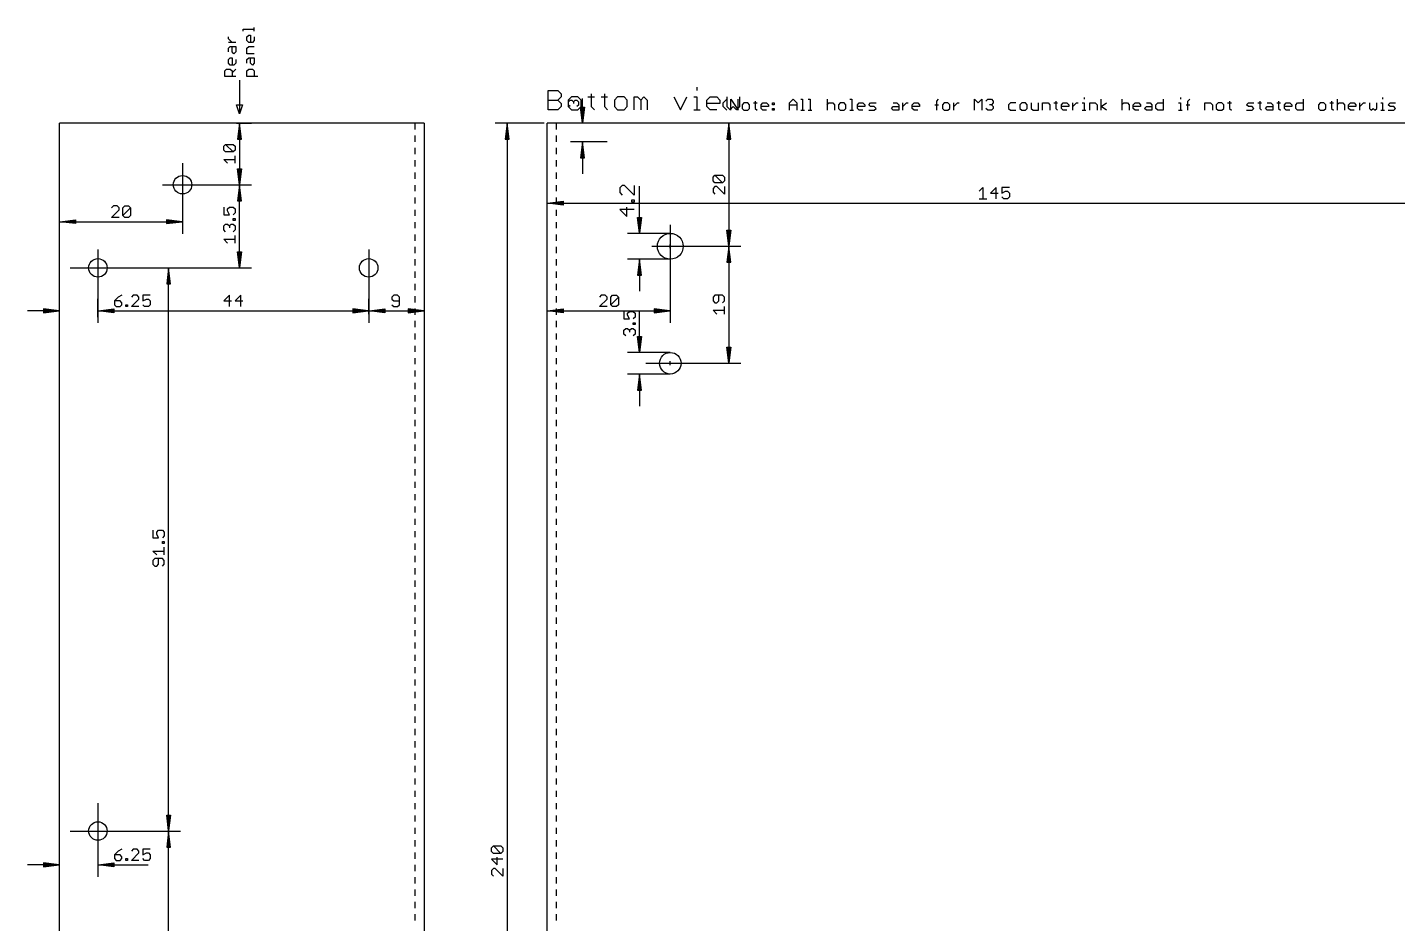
# Model space of a CAD drawing. Extents: x -84 to 369, y -36 to 256.
# Drawn here: x -84.5 to 138.2, y 110 to 255.6 of the extents above; entities that cross this region are included whole.
import ezdxf

# ---------------------------------------------------------------- set-up
doc = ezdxf.new("R2010")
doc.units = 0
doc.header["$MEASUREMENT"] = 0
for name, color, linetype, true_color in [('114', 253, 'CONTINUOUS', 0xadadad), ('20', 7, 'CONTINUOUS', 0xffffff), ('47', 140, 'CONTINUOUS', 0x00bfff)]:
    doc.layers.add(name, color=color, linetype=linetype, true_color=true_color)

msp = doc.modelspace()

# ---------------------------------------------------------------- linework, layer by layer
at = {"layer": '114'}
for p, q in [((-51.8005, 253.7258), (-51.8005, 254.0255)), ((-49.3999, 254.9679), (-49.3999, 255.2676)), ((-49.3999, 255.2676), (-47.6016, 255.2676)), ((-48.8005, 254.0255), (-48.5008, 254.3252)), ((-48.8005, 253.426), (-48.8005, 254.0255)), ((-48.5008, 254.3252), (-48.201, 254.3252)), ((-48.201, 254.3252), (-48.201, 253.1263)), ((-47.6016, 254.9679), (-47.6016, 255.5673)), ((-47.6016, 254.0255), (-47.6016, 253.426)), ((-51.201, 253.1263), (-51.8005, 253.7258)), ((-50.6016, 253.1263), (-51.8005, 253.1263)), ((-51.8005, 252.1839), (-51.5008, 252.4836)), ((-51.8005, 251.5845), (-51.8005, 252.1839)), ((-51.5008, 252.4836), (-50.6016, 252.4836)), ((-51.201, 251.5845), (-51.201, 252.4836)), ((-50.9013, 251.2847), (-51.201, 251.5845)), ((-50.6016, 251.5845), (-50.9013, 251.2847)), ((-50.6016, 252.4836), (-50.6016, 251.5845)), ((-48.5008, 253.1263), (-48.8005, 253.426)), ((-48.8005, 252.1839), (-48.5008, 252.4836)), ((-48.8005, 251.2847), (-48.8005, 252.1839)), ((-47.9013, 253.1263), (-48.5008, 253.1263)), ((-48.5008, 252.4836), (-47.6016, 252.4836)), ((-47.6016, 253.426), (-47.9013, 253.1263)), ((-51.8005, 250.3423), (-51.5008, 250.6421)), ((-51.8005, 249.7429), (-51.8005, 250.3423)), ((-51.5008, 249.4432), (-51.8005, 249.7429)), ((-51.5008, 250.6421), (-51.201, 250.6421)), ((-50.9013, 249.4432), (-51.5008, 249.4432)), ((-51.201, 250.6421), (-51.201, 249.4432)), ((-50.6016, 249.7429), (-50.9013, 249.4432)), ((-50.6016, 250.3423), (-50.6016, 249.7429)), ((-47.6016, 251.2847), (-48.8005, 251.2847)), ((-48.8005, 250.3423), (-48.5008, 250.6421)), ((-48.8005, 249.7429), (-48.8005, 250.3423)), ((-48.5008, 250.6421), (-47.6016, 250.6421)), ((-48.201, 249.7429), (-48.201, 250.6421)), ((-47.9013, 249.4432), (-48.201, 249.7429)), ((-47.6016, 249.7429), (-47.9013, 249.4432)), ((-47.6016, 250.6421), (-47.6016, 249.7429)), ((-52.3999, 248.5008), (-52.1002, 248.8005)), ((-52.3999, 247.6016), (-52.3999, 248.5008)), ((-50.6016, 247.6016), (-52.3999, 247.6016)), ((-52.1002, 248.8005), (-51.5008, 248.8005)), ((-51.5008, 248.8005), (-51.201, 248.5008)), ((-51.201, 248.201), (-50.6016, 248.8005)), ((-51.201, 248.5008), (-51.201, 247.6016)), ((-48.8005, 248.5008), (-48.5008, 248.8005)), ((-48.8005, 247.6016), (-48.8005, 248.5008)), ((-47.0022, 247.6016), (-48.8005, 247.6016)), ((-48.5008, 248.8005), (-47.9013, 248.8005)), ((-47.9013, 248.8005), (-47.6016, 248.5008)), ((-47.6016, 248.5008), (-47.6016, 247.6016)), ((-50, 247), (-50, 241.5)), ((0.1778, 242.1778), (0.1778, 245.3249)), ((0.1778, 245.3249), (1.7513, 245.3249)), ((1.7513, 245.3249), (2.2759, 244.8004)), ((24.3358, 245.8494), (24.3358, 245.3249)), ((-50, 241.5), (-50.5, 243)), ((-50.5, 243), (-49.5, 243)), ((-49.5, 243), (-50, 241.5)), ((0.1778, 243.7513), (1.7513, 243.7513)), ((2.2759, 244.2759), (1.7513, 243.7513)), ((1.7513, 243.7513), (2.2759, 243.2268)), ((2.2759, 242.7023), (1.7513, 242.1778)), ((2.2759, 244.8004), (2.2759, 244.2759)), ((2.2759, 243.2268), (2.2759, 242.7023)), ((3.9251, 244.2759), (3.4006, 243.7513)), ((3.4006, 243.7513), (3.4006, 242.7023)), ((3.4006, 242.7023), (3.9251, 242.1778)), ((4.9741, 244.2759), (3.9251, 244.2759)), ((5.4986, 243.7513), (4.9741, 244.2759)), ((4.9741, 242.1778), (5.4986, 242.7023)), ((5.4986, 242.7023), (5.4986, 243.7513)), ((6.6233, 244.2759), (7.6723, 244.2759)), ((7.1478, 244.8004), (7.1478, 242.7023)), ((7.1478, 242.7023), (7.6723, 242.1778)), ((8.7718, 244.2759), (9.8208, 244.2759)), ((9.2963, 244.8004), (9.2963, 242.7023)), ((9.2963, 242.7023), (9.8208, 242.1778)), ((11.4448, 244.2759), (10.9203, 243.7513)), ((10.9203, 243.7513), (10.9203, 242.7023)), ((10.9203, 242.7023), (11.4448, 242.1778)), ((12.4939, 244.2759), (11.4448, 244.2759)), ((13.0184, 243.7513), (12.4939, 244.2759)), ((12.4939, 242.1778), (13.0184, 242.7023)), ((13.0184, 242.7023), (13.0184, 243.7513)), ((14.1431, 242.1778), (14.1431, 244.2759)), ((14.1431, 244.2759), (14.6676, 244.2759)), ((14.6676, 244.2759), (15.1921, 243.7513)), ((15.1921, 243.7513), (15.7166, 244.2759)), ((15.1921, 243.7513), (15.1921, 242.1778)), ((15.7166, 244.2759), (16.2411, 243.7513)), ((16.2411, 243.7513), (16.2411, 242.1778)), ((20.5886, 244.2759), (21.6376, 242.1778)), ((21.6376, 242.1778), (22.6866, 244.2759)), ((23.8113, 244.2759), (24.3358, 244.2759)), ((24.3358, 244.2759), (24.3358, 242.1778)), ((25.9598, 243.7513), (26.4843, 244.2759)), ((25.9598, 242.7023), (25.9598, 243.7513)), ((28.0579, 243.2268), (25.9598, 243.2268)), ((26.4843, 242.1778), (25.9598, 242.7023)), ((26.4843, 244.2759), (27.5334, 244.2759)), ((27.5334, 244.2759), (28.0579, 243.7513)), ((28.0579, 243.7513), (28.0579, 243.2268)), ((28.6016, 243.3005), (29.201, 243.8999)), ((28.6016, 242.701), (28.6016, 243.3005)), ((29.201, 242.1016), (28.6016, 242.701)), ((29.1826, 244.2759), (29.1826, 242.7023)), ((29.1826, 242.7023), (29.7071, 242.1778)), ((29.7071, 242.1778), (30.2316, 242.7023)), ((29.8293, 242.1016), (29.8293, 243.8999)), ((29.8293, 243.8999), (31.0282, 242.1016)), ((30.2316, 242.7023), (30.7561, 242.1778)), ((30.7561, 242.1778), (31.2806, 242.7023)), ((31.0282, 242.1016), (31.0282, 243.8999)), ((31.2806, 242.7023), (31.2806, 244.2759)), ((31.9706, 243.3005), (31.6709, 243.0008)), ((31.6709, 243.0008), (31.6709, 242.4013)), ((32.5701, 243.3005), (31.9706, 243.3005)), ((32.8698, 243.0008), (32.5701, 243.3005)), ((32.8698, 242.4013), (32.8698, 243.0008)), ((33.5125, 243.3005), (34.1119, 243.3005)), ((33.8122, 243.6002), (33.8122, 242.4013)), ((34.7402, 243.0008), (35.0399, 243.3005)), ((34.7402, 242.4013), (34.7402, 243.0008)), ((35.9391, 242.701), (34.7402, 242.701)), ((35.0399, 243.3005), (35.6393, 243.3005)), ((35.6393, 243.3005), (35.9391, 243.0008)), ((35.9391, 243.0008), (35.9391, 242.701)), ((36.5817, 243.3005), (36.8815, 243.3005)), ((36.5817, 243.0008), (36.5817, 243.3005)), ((36.8815, 243.0008), (36.5817, 243.0008)), ((36.8815, 243.3005), (36.8815, 243.0008)), ((39.3441, 243.3005), (39.9435, 243.8999)), ((39.3441, 242.1016), (39.3441, 243.3005)), ((39.3441, 243.0008), (40.543, 243.0008)), ((39.9435, 243.8999), (40.543, 243.3005)), ((40.543, 243.3005), (40.543, 242.1016)), ((41.1857, 243.8999), (41.4854, 243.8999)), ((41.4854, 243.8999), (41.4854, 242.1016)), ((42.4134, 243.8999), (42.7131, 243.8999)), ((42.7131, 243.8999), (42.7131, 242.1016)), ((45.4827, 243.8999), (45.4827, 242.1016)), ((45.4827, 243.0008), (45.7824, 243.3005)), ((45.7824, 243.3005), (46.3818, 243.3005)), ((46.3818, 243.3005), (46.6816, 243.0008)), ((46.6816, 243.0008), (46.6816, 242.1016)), ((47.624, 243.3005), (47.3242, 243.0008)), ((47.3242, 243.0008), (47.3242, 242.4013)), ((48.2234, 243.3005), (47.624, 243.3005)), ((48.5231, 243.0008), (48.2234, 243.3005)), ((48.5231, 242.4013), (48.5231, 243.0008)), ((49.1658, 243.8999), (49.4655, 243.8999)), ((49.4655, 243.8999), (49.4655, 242.1016)), ((50.3935, 243.0008), (50.6933, 243.3005)), ((50.3935, 242.4013), (50.3935, 243.0008)), ((51.5924, 242.701), (50.3935, 242.701)), ((50.6933, 243.3005), (51.2927, 243.3005)), ((51.2927, 243.3005), (51.5924, 243.0008)), ((51.5924, 243.0008), (51.5924, 242.701)), ((52.2351, 243.0008), (52.5348, 243.3005)), ((52.5348, 242.701), (52.2351, 243.0008)), ((52.5348, 243.3005), (53.434, 243.3005)), ((53.1343, 242.701), (52.5348, 242.701)), ((53.434, 242.4013), (53.1343, 242.701)), ((55.9183, 242.4013), (56.218, 242.701)), ((56.218, 243.3005), (56.8174, 243.3005)), ((56.218, 242.701), (57.1171, 242.701)), ((56.8174, 243.3005), (57.1171, 243.0008)), ((57.1171, 243.0008), (57.1171, 242.1016)), ((57.7598, 242.1016), (57.7598, 243.3005)), ((57.7598, 242.701), (58.3593, 243.3005)), ((58.3593, 243.3005), (58.659, 243.3005)), ((59.2945, 243.0008), (59.5942, 243.3005)), ((59.2945, 242.4013), (59.2945, 243.0008)), ((60.4934, 242.701), (59.2945, 242.701)), ((59.5942, 243.3005), (60.1936, 243.3005)), ((60.1936, 243.3005), (60.4934, 243.0008)), ((60.4934, 243.0008), (60.4934, 242.701)), ((62.9776, 243.0008), (63.5771, 243.0008)), ((63.2773, 243.6002), (63.5771, 243.8999)), ((63.2773, 242.1016), (63.2773, 243.6002)), ((64.505, 243.3005), (64.2053, 243.0008)), ((64.2053, 243.0008), (64.2053, 242.4013)), ((65.1045, 243.3005), (64.505, 243.3005)), ((65.4042, 243.0008), (65.1045, 243.3005)), ((65.4042, 242.4013), (65.4042, 243.0008)), ((66.0469, 242.1016), (66.0469, 243.3005)), ((66.0469, 242.701), (66.6463, 243.3005)), ((66.6463, 243.3005), (66.9461, 243.3005)), ((69.4231, 242.1016), (69.4231, 243.8999)), ((69.4231, 243.8999), (70.0226, 243.3005)), ((70.0226, 243.3005), (70.622, 243.8999)), ((70.622, 243.8999), (70.622, 242.1016)), ((71.2647, 243.6002), (71.5644, 243.8999)), ((71.5644, 243.8999), (72.1639, 243.8999)), ((72.1639, 243.0008), (71.8641, 243.0008)), ((72.1639, 243.8999), (72.4636, 243.6002)), ((72.4636, 243.3005), (72.1639, 243.0008)), ((72.1639, 243.0008), (72.4636, 242.701)), ((72.4636, 243.6002), (72.4636, 243.3005)), ((72.4636, 242.701), (72.4636, 242.4013)), ((75.2476, 243.3005), (74.9478, 243.0008)), ((74.9478, 243.0008), (74.9478, 242.4013)), ((76.1467, 243.3005), (75.2476, 243.3005)), ((77.0891, 243.3005), (76.7894, 243.0008)), ((76.7894, 243.0008), (76.7894, 242.4013)), ((77.6886, 243.3005), (77.0891, 243.3005)), ((77.9883, 243.0008), (77.6886, 243.3005)), ((77.9883, 242.4013), (77.9883, 243.0008)), ((78.631, 243.3005), (78.631, 242.4013)), ((79.8299, 242.1016), (79.8299, 243.3005)), ((80.4725, 242.1016), (80.4725, 243.3005)), ((80.4725, 243.3005), (81.3717, 243.3005)), ((81.3717, 243.3005), (81.6714, 243.0008)), ((81.6714, 243.0008), (81.6714, 242.1016)), ((82.3141, 243.3005), (82.9136, 243.3005)), ((82.6138, 243.6002), (82.6138, 242.4013)), ((83.5418, 243.0008), (83.8416, 243.3005)), ((83.5418, 242.4013), (83.5418, 243.0008)), ((84.7407, 242.701), (83.5418, 242.701)), ((83.8416, 243.3005), (84.441, 243.3005)), ((84.441, 243.3005), (84.7407, 243.0008)), ((84.7407, 243.0008), (84.7407, 242.701)), ((85.3834, 242.1016), (85.3834, 243.3005)), ((85.3834, 242.701), (85.9828, 243.3005)), ((85.9828, 243.3005), (86.2826, 243.3005)), ((86.9181, 243.3005), (87.2178, 243.3005)), ((87.2178, 244.1997), (87.2178, 243.8999)), ((87.2178, 243.3005), (87.2178, 242.1016)), ((88.1458, 242.1016), (88.1458, 243.3005)), ((88.1458, 243.3005), (89.0449, 243.3005)), ((89.0449, 243.3005), (89.3447, 243.0008)), ((89.3447, 243.0008), (89.3447, 242.1016)), ((89.9873, 242.1016), (89.9873, 243.8999)), ((89.9873, 242.701), (90.8865, 243.3005)), ((90.8865, 242.1016), (89.9873, 242.701)), ((93.3636, 243.8999), (93.3636, 242.1016)), ((93.3636, 243.0008), (93.6633, 243.3005)), ((93.6633, 243.3005), (94.2627, 243.3005)), ((94.2627, 243.3005), (94.5624, 243.0008)), ((94.5624, 243.0008), (94.5624, 242.1016)), ((95.2051, 243.0008), (95.5048, 243.3005)), ((95.2051, 242.4013), (95.2051, 243.0008)), ((96.404, 242.701), (95.2051, 242.701)), ((95.5048, 243.3005), (96.1043, 243.3005)), ((96.1043, 243.3005), (96.404, 243.0008)), ((96.404, 243.0008), (96.404, 242.701)), ((97.0467, 242.4013), (97.3464, 242.701)), ((97.3464, 243.3005), (97.9459, 243.3005)), ((97.3464, 242.701), (98.2456, 242.701)), ((97.9459, 243.3005), (98.2456, 243.0008)), ((98.2456, 243.0008), (98.2456, 242.1016)), ((98.8883, 243.0008), (99.188, 243.3005)), ((98.8883, 242.4013), (98.8883, 243.0008)), ((99.188, 243.3005), (100.0872, 243.3005)), ((100.0872, 243.8999), (100.0872, 242.1016)), ((102.5714, 243.3005), (102.8711, 243.3005)), ((102.8711, 244.1997), (102.8711, 243.8999)), ((102.8711, 243.3005), (102.8711, 242.1016)), ((103.7991, 243.0008), (104.3986, 243.0008)), ((104.0988, 243.6002), (104.3986, 243.8999)), ((104.0988, 242.1016), (104.0988, 243.6002)), ((106.8684, 242.1016), (106.8684, 243.3005)), ((106.8684, 243.3005), (107.7676, 243.3005)), ((107.7676, 243.3005), (108.0673, 243.0008)), ((108.0673, 243.0008), (108.0673, 242.1016)), ((109.0097, 243.3005), (108.71, 243.0008)), ((108.71, 243.0008), (108.71, 242.4013)), ((109.6092, 243.3005), (109.0097, 243.3005)), ((109.9089, 243.0008), (109.6092, 243.3005)), ((109.9089, 242.4013), (109.9089, 243.0008)), ((110.5516, 243.3005), (111.151, 243.3005)), ((110.8513, 243.6002), (110.8513, 242.4013)), ((113.6208, 243.0008), (113.9206, 243.3005)), ((113.9206, 242.701), (113.6208, 243.0008)), ((113.9206, 243.3005), (114.8197, 243.3005)), ((114.52, 242.701), (113.9206, 242.701)), ((114.8197, 242.4013), (114.52, 242.701)), ((115.4624, 243.3005), (116.0619, 243.3005)), ((115.7621, 243.6002), (115.7621, 242.4013)), ((116.6901, 242.4013), (116.9899, 242.701)), ((116.9899, 243.3005), (117.5893, 243.3005)), ((116.9899, 242.701), (117.889, 242.701)), ((117.5893, 243.3005), (117.889, 243.0008)), ((117.889, 243.0008), (117.889, 242.1016)), ((118.5317, 243.3005), (119.1312, 243.3005)), ((118.8314, 243.6002), (118.8314, 242.4013)), ((119.7594, 243.0008), (120.0591, 243.3005)), ((119.7594, 242.4013), (119.7594, 243.0008)), ((120.9583, 242.701), (119.7594, 242.701)), ((120.0591, 243.3005), (120.6586, 243.3005)), ((120.6586, 243.3005), (120.9583, 243.0008)), ((120.9583, 243.0008), (120.9583, 242.701)), ((121.601, 243.0008), (121.9007, 243.3005)), ((121.601, 242.4013), (121.601, 243.0008)), ((121.9007, 243.3005), (122.7999, 243.3005)), ((122.7999, 243.8999), (122.7999, 242.1016)), ((125.5839, 243.3005), (125.2841, 243.0008)), ((125.2841, 243.0008), (125.2841, 242.4013)), ((126.1833, 243.3005), (125.5839, 243.3005)), ((126.483, 243.0008), (126.1833, 243.3005)), ((126.483, 242.4013), (126.483, 243.0008)), ((127.1257, 243.3005), (127.7252, 243.3005)), ((127.4254, 243.6002), (127.4254, 242.4013)), ((128.3534, 243.8999), (128.3534, 242.1016)), ((128.3534, 243.0008), (128.6531, 243.3005)), ((128.6531, 243.3005), (129.2526, 243.3005)), ((129.2526, 243.3005), (129.5523, 243.0008)), ((129.5523, 243.0008), (129.5523, 242.1016)), ((130.195, 243.0008), (130.4947, 243.3005)), ((130.195, 242.4013), (130.195, 243.0008)), ((131.3939, 242.701), (130.195, 242.701)), ((130.4947, 243.3005), (131.0942, 243.3005)), ((131.0942, 243.3005), (131.3939, 243.0008)), ((131.3939, 243.0008), (131.3939, 242.701)), ((132.0366, 242.1016), (132.0366, 243.3005)), ((132.0366, 242.701), (132.636, 243.3005)), ((132.636, 243.3005), (132.9357, 243.3005)), ((133.5712, 243.3005), (133.5712, 242.4013)), ((134.7701, 242.4013), (134.7701, 243.3005)), ((135.4128, 243.3005), (135.7125, 243.3005)), ((135.7125, 244.1997), (135.7125, 243.8999)), ((135.7125, 243.3005), (135.7125, 242.1016)), ((136.6405, 243.0008), (136.9402, 243.3005)), ((136.9402, 242.701), (136.6405, 243.0008)), ((136.9402, 243.3005), (137.8394, 243.3005)), ((137.5397, 242.701), (136.9402, 242.701)), ((137.8394, 242.4013), (137.5397, 242.701)), ((1.7513, 242.1778), (0.1778, 242.1778)), ((3.9251, 242.1778), (4.9741, 242.1778)), ((11.4448, 242.1778), (12.4939, 242.1778)), ((23.8113, 242.1778), (24.8603, 242.1778)), ((27.5334, 242.1778), (26.4843, 242.1778)), ((31.6709, 242.4013), (31.9706, 242.1016)), ((31.9706, 242.1016), (32.5701, 242.1016)), ((32.5701, 242.1016), (32.8698, 242.4013)), ((33.8122, 242.4013), (34.1119, 242.1016)), ((35.0399, 242.1016), (34.7402, 242.4013)), ((35.6393, 242.1016), (35.0399, 242.1016)), ((36.5817, 242.4013), (36.8815, 242.4013)), ((36.5817, 242.1016), (36.5817, 242.4013)), ((36.8815, 242.1016), (36.5817, 242.1016)), ((36.8815, 242.4013), (36.8815, 242.1016)), ((41.1857, 242.1016), (41.7851, 242.1016)), ((42.4134, 242.1016), (43.0128, 242.1016)), ((47.3242, 242.4013), (47.624, 242.1016)), ((47.624, 242.1016), (48.2234, 242.1016)), ((48.2234, 242.1016), (48.5231, 242.4013)), ((49.1658, 242.1016), (49.7653, 242.1016)), ((50.6933, 242.1016), (50.3935, 242.4013)), ((51.2927, 242.1016), (50.6933, 242.1016)), ((52.2351, 242.1016), (53.1343, 242.1016)), ((53.1343, 242.1016), (53.434, 242.4013)), ((56.218, 242.1016), (55.9183, 242.4013)), ((57.1171, 242.1016), (56.218, 242.1016)), ((59.5942, 242.1016), (59.2945, 242.4013)), ((60.1936, 242.1016), (59.5942, 242.1016)), ((64.2053, 242.4013), (64.505, 242.1016)), ((64.505, 242.1016), (65.1045, 242.1016)), ((65.1045, 242.1016), (65.4042, 242.4013)), ((71.5644, 242.1016), (71.2647, 242.4013)), ((72.1639, 242.1016), (71.5644, 242.1016)), ((72.4636, 242.4013), (72.1639, 242.1016)), ((74.9478, 242.4013), (75.2476, 242.1016)), ((75.2476, 242.1016), (76.1467, 242.1016)), ((76.7894, 242.4013), (77.0891, 242.1016)), ((77.0891, 242.1016), (77.6886, 242.1016)), ((77.6886, 242.1016), (77.9883, 242.4013)), ((78.631, 242.4013), (78.9307, 242.1016)), ((78.9307, 242.1016), (79.8299, 242.1016)), ((82.6138, 242.4013), (82.9136, 242.1016)), ((83.8416, 242.1016), (83.5418, 242.4013)), ((84.441, 242.1016), (83.8416, 242.1016)), ((86.9181, 242.1016), (87.5175, 242.1016)), ((95.5048, 242.1016), (95.2051, 242.4013)), ((96.1043, 242.1016), (95.5048, 242.1016)), ((97.3464, 242.1016), (97.0467, 242.4013)), ((98.2456, 242.1016), (97.3464, 242.1016)), ((99.188, 242.1016), (98.8883, 242.4013)), ((100.0872, 242.1016), (99.188, 242.1016)), ((102.5714, 242.1016), (103.1709, 242.1016)), ((108.71, 242.4013), (109.0097, 242.1016)), ((109.0097, 242.1016), (109.6092, 242.1016)), ((109.6092, 242.1016), (109.9089, 242.4013)), ((110.8513, 242.4013), (111.151, 242.1016)), ((113.6208, 242.1016), (114.52, 242.1016)), ((114.52, 242.1016), (114.8197, 242.4013)), ((115.7621, 242.4013), (116.0619, 242.1016)), ((116.9899, 242.1016), (116.6901, 242.4013)), ((117.889, 242.1016), (116.9899, 242.1016)), ((118.8314, 242.4013), (119.1312, 242.1016)), ((120.0591, 242.1016), (119.7594, 242.4013)), ((120.6586, 242.1016), (120.0591, 242.1016)), ((121.9007, 242.1016), (121.601, 242.4013)), ((122.7999, 242.1016), (121.9007, 242.1016)), ((125.2841, 242.4013), (125.5839, 242.1016)), ((125.5839, 242.1016), (126.1833, 242.1016)), ((126.1833, 242.1016), (126.483, 242.4013)), ((127.4254, 242.4013), (127.7252, 242.1016)), ((130.4947, 242.1016), (130.195, 242.4013)), ((131.0942, 242.1016), (130.4947, 242.1016)), ((133.5712, 242.4013), (133.8709, 242.1016)), ((133.8709, 242.1016), (134.1707, 242.4013)), ((134.1707, 242.4013), (134.4704, 242.1016)), ((134.4704, 242.1016), (134.7701, 242.4013)), ((135.4128, 242.1016), (136.0122, 242.1016)), ((136.6405, 242.1016), (137.5397, 242.1016)), ((137.5397, 242.1016), (137.8394, 242.4013))]:
    msp.add_line(p, q, dxfattribs=at)
at = {"layer": '20'}
for p, q in [((-21.5, 240), (-79.25, 240)), ((-79.25, 0), (-79.25, 240)), ((-20, 240), (-21.5, 240)), ((-21.5, 240), (-21.5, 238.9917)), ((-20, 240), (-20, 0)), ((1.5, 240), (0, 240)), ((0, 0), (0, 240)), ((288.5, 240), (1.5, 240)), ((1.5, 238.9917), (1.5, 240)), ((-21.5, 237.9917), (-21.5, 236.9833)), ((-21.5, 235.9833), (-21.5, 234.975)), ((1.5, 236.9833), (1.5, 237.9917)), ((1.5, 234.975), (1.5, 235.9833)), ((-21.5, 233.975), (-21.5, 232.9667)), ((1.5, 232.9667), (1.5, 233.975)), ((-21.5, 231.9667), (-21.5, 230.9583)), ((1.5, 230.9583), (1.5, 231.9667)), ((-21.5, 229.9583), (-21.5, 228.95)), ((1.5, 228.95), (1.5, 229.9583)), ((-21.5, 227.95), (-21.5, 226.9417)), ((1.5, 226.9417), (1.5, 227.95)), ((-21.5, 225.9417), (-21.5, 224.9333)), ((1.5, 224.9333), (1.5, 225.9417)), ((-21.5, 223.9333), (-21.5, 222.925)), ((1.5, 222.925), (1.5, 223.9333)), ((-21.5, 221.925), (-21.5, 220.9167)), ((1.5, 220.9167), (1.5, 221.925)), ((-21.5, 219.9167), (-21.5, 218.9083)), ((1.5, 218.9083), (1.5, 219.9167)), ((-21.5, 217.9083), (-21.5, 216.9)), ((1.5, 216.9), (1.5, 217.9083)), ((-21.5, 215.9), (-21.5, 214.8917)), ((-21.5, 213.8917), (-21.5, 212.8833)), ((1.5, 214.8917), (1.5, 215.9)), ((1.5, 212.8833), (1.5, 213.8917)), ((-21.5, 211.8833), (-21.5, 210.875)), ((1.5, 210.875), (1.5, 211.8833)), ((-21.5, 209.875), (-21.5, 208.8667)), ((1.5, 208.8667), (1.5, 209.875)), ((-21.5, 207.8667), (-21.5, 206.8583)), ((1.5, 206.8583), (1.5, 207.8667)), ((-21.5, 205.8583), (-21.5, 204.85)), ((1.5, 204.85), (1.5, 205.8583)), ((-21.5, 203.85), (-21.5, 202.8417)), ((1.5, 202.8417), (1.5, 203.85)), ((-21.5, 201.8417), (-21.5, 200.8333)), ((1.5, 200.8333), (1.5, 201.8417)), ((-21.5, 199.8333), (-21.5, 198.825)), ((1.5, 198.825), (1.5, 199.8333)), ((-21.5, 197.825), (-21.5, 196.8167)), ((1.5, 196.8167), (1.5, 197.825)), ((-21.5, 195.8167), (-21.5, 194.8083)), ((-21.5, 193.8083), (-21.5, 192.8)), ((1.5, 194.8083), (1.5, 195.8167)), ((1.5, 192.8), (1.5, 193.8083)), ((-21.5, 191.8), (-21.5, 190.7917)), ((1.5, 190.7917), (1.5, 191.8)), ((-21.5, 189.7917), (-21.5, 188.7833)), ((1.5, 188.7833), (1.5, 189.7917)), ((-21.5, 187.7833), (-21.5, 186.775)), ((1.5, 186.775), (1.5, 187.7833)), ((-21.5, 185.775), (-21.5, 184.7667)), ((1.5, 184.7667), (1.5, 185.775)), ((-21.5, 183.7667), (-21.5, 182.7583)), ((1.5, 182.7583), (1.5, 183.7667)), ((-21.5, 181.7583), (-21.5, 180.75)), ((1.5, 180.75), (1.5, 181.7583)), ((-21.5, 179.75), (-21.5, 178.7417)), ((1.5, 178.7417), (1.5, 179.75)), ((-21.5, 177.7417), (-21.5, 176.7333)), ((1.5, 176.7333), (1.5, 177.7417)), ((-21.5, 175.7333), (-21.5, 174.725)), ((-21.5, 173.725), (-21.5, 172.7167)), ((1.5, 174.725), (1.5, 175.7333)), ((1.5, 172.7167), (1.5, 173.725)), ((-21.5, 171.7167), (-21.5, 170.7083)), ((1.5, 170.7083), (1.5, 171.7167)), ((-21.5, 169.7083), (-21.5, 168.7)), ((1.5, 168.7), (1.5, 169.7083)), ((-21.5, 167.7), (-21.5, 166.6917)), ((1.5, 166.6917), (1.5, 167.7)), ((-21.5, 165.6917), (-21.5, 164.6833)), ((1.5, 164.6833), (1.5, 165.6917)), ((-21.5, 163.6833), (-21.5, 162.675)), ((1.5, 162.675), (1.5, 163.6833)), ((-21.5, 161.675), (-21.5, 160.6667)), ((1.5, 160.6667), (1.5, 161.675)), ((-21.5, 159.6667), (-21.5, 158.6583)), ((1.5, 158.6583), (1.5, 159.6667)), ((-21.5, 157.6583), (-21.5, 156.65)), ((1.5, 156.65), (1.5, 157.6583)), ((-21.5, 155.65), (-21.5, 154.6417)), ((-21.5, 153.6417), (-21.5, 152.6333)), ((1.5, 154.6417), (1.5, 155.65)), ((1.5, 152.6333), (1.5, 153.6417)), ((-21.5, 151.6333), (-21.5, 150.625)), ((1.5, 150.625), (1.5, 151.6333)), ((-21.5, 149.625), (-21.5, 148.6167)), ((1.5, 148.6167), (1.5, 149.625)), ((-21.5, 147.6167), (-21.5, 146.6083)), ((1.5, 146.6083), (1.5, 147.6167)), ((-21.5, 145.6083), (-21.5, 144.6)), ((1.5, 144.6), (1.5, 145.6083)), ((-21.5, 143.6), (-21.5, 142.5917)), ((1.5, 142.5917), (1.5, 143.6)), ((-21.5, 141.5917), (-21.5, 140.5833)), ((1.5, 140.5833), (1.5, 141.5917)), ((-21.5, 139.5833), (-21.5, 138.575)), ((1.5, 138.575), (1.5, 139.5833)), ((-21.5, 137.575), (-21.5, 136.5667)), ((1.5, 136.5667), (1.5, 137.575)), ((-21.5, 135.5667), (-21.5, 134.5583)), ((1.5, 134.5583), (1.5, 135.5667)), ((-21.5, 133.5583), (-21.5, 132.55)), ((-21.5, 131.55), (-21.5, 130.5417)), ((1.5, 132.55), (1.5, 133.5583)), ((1.5, 130.5417), (1.5, 131.55)), ((-21.5, 129.5417), (-21.5, 128.5333)), ((1.5, 128.5333), (1.5, 129.5417)), ((-21.5, 127.5333), (-21.5, 126.525)), ((1.5, 126.525), (1.5, 127.5333)), ((-21.5, 125.525), (-21.5, 124.5167)), ((1.5, 124.5167), (1.5, 125.525)), ((-21.5, 123.5167), (-21.5, 122.5083)), ((1.5, 122.5083), (1.5, 123.5167)), ((-21.5, 121.5083), (-21.5, 120.5)), ((1.5, 120.5), (1.5, 121.5083)), ((-21.5, 119.5), (-21.5, 118.4917)), ((1.5, 118.4917), (1.5, 119.5)), ((-21.5, 117.4917), (-21.5, 116.4833)), ((1.5, 116.4833), (1.5, 117.4917)), ((-21.5, 115.4833), (-21.5, 114.475)), ((1.5, 114.475), (1.5, 115.4833)), ((-21.5, 113.475), (-21.5, 112.4667)), ((-21.5, 111.4667), (-21.5, 110.4583)), ((1.5, 112.4667), (1.5, 113.475)), ((1.5, 110.4583), (1.5, 111.4667))]:
    msp.add_line(p, q, dxfattribs=at)
for centre, radius in [((-59.25, 230), 1.5), ((20, 220), 2.1), ((-73, 216.5), 1.5), ((-29, 216.5), 1.5), ((20, 201), 1.75), ((-73, 125), 1.5)]:
    msp.add_circle(centre, radius, dxfattribs=at)
at = {"layer": '47'}
for p, q in [((3.485, 243.4897), (3.752, 243.7566)), ((3.485, 242.9558), (3.485, 243.4897)), ((3.752, 242.6889), (3.485, 242.9558)), ((3.752, 243.7566), (4.0189, 243.7566)), ((4.0189, 243.7566), (4.2858, 243.4897)), ((4.2858, 243.4897), (4.5527, 243.7566)), ((4.2858, 243.4897), (4.2858, 243.2228)), ((4.5527, 243.7566), (4.8197, 243.7566)), ((4.8197, 243.7566), (5.0866, 243.4897)), ((5.0866, 242.9558), (4.8197, 242.6889)), ((5.0866, 243.4897), (5.0866, 242.9558)), ((5.75, 240.065), (5.75, 244.0192)), ((5.75, 240.065), (5.4308, 242.6)), ((5.4308, 242.6), (6.0692, 242.6)), ((5.75, 240.065), (5.49, 242.6)), ((5.75, 240.065), (5.62, 242.6)), ((6.0692, 242.6), (5.75, 240.065)), ((5.88, 242.6), (5.75, 240.065)), ((6.01, 242.6), (5.75, 240.065)), ((-50.5, 240), (-48.05, 240)), ((-50, 239.935), (-50.3192, 237.4)), ((-50, 239.935), (-50.26, 237.4)), ((-50, 239.935), (-50.13, 237.4)), ((-50, 239.935), (-50, 230.065)), ((-49.6808, 237.4), (-50, 239.935)), ((-49.87, 237.4), (-50, 239.935)), ((-49.74, 237.4), (-50, 239.935)), ((-0.5, 240), (-8.45, 240)), ((-6.5, 239.935), (-6.8192, 237.4)), ((-6.5, 239.935), (-6.76, 237.4)), ((-6.5, 239.935), (-6.63, 237.4)), ((-6.5, 239.935), (-6.5, 0.065)), ((-6.1808, 237.4), (-6.5, 239.935)), ((-6.37, 237.4), (-6.5, 239.935)), ((-6.24, 237.4), (-6.5, 239.935)), ((7, 240), (3.8, 240)), ((30.5, 240), (27.55, 240)), ((29.5, 239.935), (29.1808, 237.4)), ((29.5, 239.935), (29.24, 237.4)), ((29.5, 239.935), (29.37, 237.4)), ((29.5, 239.935), (29.5, 220.065)), ((29.8192, 237.4), (29.5, 239.935)), ((29.63, 237.4), (29.5, 239.935)), ((29.76, 237.4), (29.5, 239.935)), ((-52.5554, 236.2491), (-52.2472, 236.5573)), ((-52.5554, 235.6327), (-52.5554, 236.2491)), ((-52.2472, 236.5573), (-51.0144, 236.5573)), ((-51.0144, 235.3245), (-52.2472, 236.5573)), ((-51.0144, 236.5573), (-50.7062, 236.2491)), ((-50.7062, 236.2491), (-50.7062, 235.6327)), ((-50.3192, 237.4), (-49.6808, 237.4)), ((-6.8192, 237.4), (-6.1808, 237.4)), ((9.75, 237), (3.8, 237)), ((5.75, 236.935), (5.4308, 234.4)), ((5.75, 236.935), (5.49, 234.4)), ((5.75, 236.935), (5.62, 234.4)), ((5.75, 236.935), (5.75, 231.8)), ((6.0692, 234.4), (5.75, 236.935)), ((5.88, 234.4), (5.75, 236.935)), ((6.01, 234.4), (5.75, 236.935)), ((29.1808, 237.4), (29.8192, 237.4)), ((-52.2472, 235.3245), (-52.5554, 235.6327)), ((-51.939, 233.4829), (-52.5554, 234.0993)), ((-52.5554, 234.0993), (-50.7062, 234.0993)), ((-51.0144, 235.3245), (-52.2472, 235.3245)), ((-50.7062, 235.6327), (-51.0144, 235.3245)), ((-50.7062, 233.4829), (-50.7062, 234.7157)), ((5.4308, 234.4), (6.0692, 234.4)), ((-59.25, 233.5), (-59.25, 222.05)), ((-50, 230.065), (-50.3192, 232.6)), ((-50.3192, 232.6), (-49.6808, 232.6)), ((-50, 230.065), (-50.26, 232.6)), ((-50, 230.065), (-50.13, 232.6)), ((-49.6808, 232.6), (-50, 230.065)), ((-49.87, 232.6), (-50, 230.065)), ((-49.74, 232.6), (-50, 230.065)), ((26.9446, 231.2491), (27.2528, 231.5573)), ((27.2528, 231.5573), (28.4856, 231.5573)), ((28.4856, 230.3245), (27.2528, 231.5573)), ((28.4856, 231.5573), (28.7938, 231.2491)), ((-62.5, 230), (-48.05, 230)), ((-58, 230), (-48.05, 230)), ((-50, 229.935), (-50.3192, 227.4)), ((-50, 229.935), (-50.26, 227.4)), ((-50, 229.935), (-50.13, 227.4)), ((-50, 216.565), (-50, 229.935)), ((-49.6808, 227.4), (-50, 229.935)), ((-49.87, 227.4), (-50, 229.935)), ((-49.74, 227.4), (-50, 229.935)), ((12.2014, 229.8605), (11.82, 229.4792)), ((11.82, 229.4792), (11.82, 228.7165)), ((12.5827, 229.8605), (12.2014, 229.8605)), ((14.108, 228.3352), (12.5827, 229.8605)), ((14.108, 229.8605), (14.108, 228.3352)), ((15, 222.165), (15, 229.752)), ((26.9446, 230.6327), (26.9446, 231.2491)), ((27.2528, 230.3245), (26.9446, 230.6327)), ((27.2528, 229.7157), (26.9446, 229.4075)), ((26.9446, 229.4075), (26.9446, 228.7911)), ((28.4856, 230.3245), (27.2528, 230.3245)), ((27.561, 229.7157), (27.2528, 229.7157)), ((28.7938, 228.4829), (27.561, 229.7157)), ((28.7938, 230.6327), (28.4856, 230.3245)), ((28.7938, 231.2491), (28.7938, 230.6327)), ((28.7938, 229.7157), (28.7938, 228.4829)), ((70.1841, 228.939), (70.8005, 229.5554)), ((70.8005, 229.5554), (70.8005, 227.7062)), ((72.9502, 229.5554), (72.0256, 228.6308)), ((72.9502, 227.7062), (72.9502, 229.5554)), ((75.1, 229.5554), (73.8672, 229.5554)), ((73.8672, 229.5554), (73.8672, 228.6308)), ((-50.3192, 227.4), (-49.6808, 227.4)), ((0, 219), (0, 228.95)), ((0.065, 227), (2.6, 227.3192)), ((0.065, 227), (2.6, 227.26)), ((0.065, 227), (2.6, 227.13)), ((2.6, 227.3192), (2.6, 226.6808)), ((11.82, 228.7165), (12.2014, 228.3352)), ((13.7267, 227.1658), (13.7267, 227.5471)), ((13.7267, 227.5471), (14.108, 227.5471)), ((14.108, 227.1658), (13.7267, 227.1658)), ((14.108, 227.5471), (14.108, 227.1658)), ((26.9446, 228.7911), (27.2528, 228.4829)), ((70.1841, 227.7062), (71.4168, 227.7062)), ((72.0256, 228.6308), (73.2584, 228.6308)), ((73.8672, 228.6308), (74.4836, 228.939)), ((74.1754, 227.7062), (73.8672, 228.0144)), ((74.7918, 227.7062), (74.1754, 227.7062)), ((74.4836, 228.939), (74.7918, 228.939)), ((74.7918, 228.939), (75.1, 228.6308)), ((75.1, 228.0144), (74.7918, 227.7062)), ((75.1, 228.6308), (75.1, 228.0144)), ((-79.25, 223.5), (-79.25, 225.95)), ((-70.4589, 226.5554), (-70.7671, 226.2472)), ((-70.7671, 224.7062), (-69.5343, 225.939)), ((-69.8425, 226.5554), (-70.4589, 226.5554)), ((-69.5343, 226.2472), (-69.8425, 226.5554)), ((-69.5343, 225.939), (-69.5343, 226.2472)), ((-68.9255, 226.2472), (-68.6173, 226.5554)), ((-68.9255, 225.0144), (-68.9255, 226.2472)), ((-68.9255, 225.0144), (-67.6927, 226.2472)), ((-68.6173, 224.7062), (-68.9255, 225.0144)), ((-68.6173, 226.5554), (-68.0009, 226.5554)), ((-68.0009, 226.5554), (-67.6927, 226.2472)), ((-67.6927, 225.0144), (-68.0009, 224.7062)), ((-67.6927, 226.2472), (-67.6927, 225.0144)), ((-52.5554, 226.3736), (-52.5554, 225.1408)), ((-52.5554, 225.1408), (-51.6308, 225.1408)), ((-51.939, 226.0654), (-51.6308, 226.3736)), ((-51.939, 225.7572), (-51.939, 226.0654)), ((-51.6308, 225.1408), (-51.939, 225.7572)), ((-51.6308, 226.3736), (-51.0144, 226.3736)), ((-51.0144, 226.3736), (-50.7062, 226.0654)), ((-50.7062, 225.449), (-51.0144, 225.1408)), ((-50.7062, 226.0654), (-50.7062, 225.449)), ((0.065, 227), (144.935, 227)), ((2.6, 226.6808), (0.065, 227)), ((2.6, 226.87), (0.065, 227)), ((2.6, 226.74), (0.065, 227)), ((14.108, 225.971), (11.82, 225.971)), ((11.82, 225.971), (12.964, 224.827)), ((12.964, 224.827), (12.964, 226.3523)), ((-79.185, 224), (-76.65, 224.3192)), ((-79.185, 224), (-76.65, 224.26)), ((-79.185, 224), (-76.65, 224.13)), ((-79.185, 224), (-59.315, 224)), ((-76.65, 223.6808), (-79.185, 224)), ((-76.65, 223.87), (-79.185, 224)), ((-76.65, 223.74), (-79.185, 224)), ((-76.65, 224.3192), (-76.65, 223.6808)), ((-69.5343, 224.7062), (-70.7671, 224.7062)), ((-68.0009, 224.7062), (-68.6173, 224.7062)), ((-59.315, 224), (-61.85, 224.3192)), ((-61.85, 224.3192), (-61.85, 223.6808)), ((-59.315, 224), (-61.85, 224.26)), ((-59.315, 224), (-61.85, 224.13)), ((-61.85, 223.6808), (-59.315, 224)), ((-61.85, 223.87), (-59.315, 224)), ((-61.85, 223.74), (-59.315, 224)), ((-52.5554, 223.303), (-52.2472, 223.6112)), ((-52.5554, 222.6866), (-52.5554, 223.303)), ((-52.2472, 222.3784), (-52.5554, 222.6866)), ((-52.2472, 223.6112), (-51.939, 223.6112)), ((-51.939, 223.6112), (-51.6308, 223.303)), ((-51.6308, 223.303), (-51.3226, 223.6112)), ((-51.6308, 223.303), (-51.6308, 222.9948)), ((-51.3226, 223.6112), (-51.0144, 223.6112)), ((-51.0144, 224.22), (-51.0144, 224.5282)), ((-51.0144, 224.5282), (-50.7062, 224.5282)), ((-50.7062, 224.22), (-51.0144, 224.22)), ((-51.0144, 223.6112), (-50.7062, 223.303)), ((-50.7062, 222.6866), (-51.0144, 222.3784)), ((-50.7062, 224.5282), (-50.7062, 224.22)), ((-50.7062, 223.303), (-50.7062, 222.6866)), ((15, 222.165), (14.6808, 224.7)), ((14.6808, 224.7), (15.3192, 224.7)), ((15, 222.165), (14.74, 224.7)), ((15, 222.165), (14.87, 224.7)), ((15.3192, 224.7), (15, 222.165)), ((15.13, 224.7), (15, 222.165)), ((15.26, 224.7), (15, 222.165)), ((20, 223.5), (20, 207.55)), ((-51.939, 220.5369), (-52.5554, 221.1533)), ((-52.5554, 221.1533), (-50.7062, 221.1533)), ((-50.7062, 220.5369), (-50.7062, 221.7697)), ((20, 222.1), (13.05, 222.1)), ((29.5, 220.065), (29.1808, 222.6)), ((29.1808, 222.6), (29.8192, 222.6)), ((29.5, 220.065), (29.24, 222.6)), ((29.5, 220.065), (29.37, 222.6)), ((29.8192, 222.6), (29.5, 220.065)), ((29.63, 222.6), (29.5, 220.065)), ((29.76, 222.6), (29.5, 220.065)), ((-73, 219.5), (-73, 207.55)), ((-50, 216.565), (-50.3192, 219.1)), ((-50.3192, 219.1), (-49.6808, 219.1)), ((-50, 216.565), (-50.26, 219.1)), ((-50, 216.565), (-50.13, 219.1)), ((-49.6808, 219.1), (-50, 216.565)), ((-49.87, 219.1), (-50, 216.565)), ((-49.74, 219.1), (-50, 216.565)), ((-29, 219.5), (-29, 207.55)), ((17, 220), (31.45, 220)), ((19.6808, 220), (20.3192, 220)), ((20, 219.6808), (20, 220.3192)), ((27.5, 220), (31.45, 220)), ((29.5, 219.935), (29.1808, 217.4)), ((29.5, 219.935), (29.24, 217.4)), ((29.5, 219.935), (29.37, 217.4)), ((29.5, 219.935), (29.5, 201.065)), ((29.8192, 217.4), (29.5, 219.935)), ((29.63, 217.4), (29.5, 219.935)), ((29.76, 217.4), (29.5, 219.935)), ((-77.5, 216.5), (-59.55, 216.5)), ((-61.5, 216.435), (-61.8192, 213.9)), ((-61.5, 216.435), (-61.76, 213.9)), ((-61.5, 216.435), (-61.63, 213.9)), ((-61.5, 125.065), (-61.5, 216.435)), ((-61.1808, 213.9), (-61.5, 216.435)), ((-61.37, 213.9), (-61.5, 216.435)), ((-61.24, 213.9), (-61.5, 216.435)), ((-59.5, 216.5), (-48.05, 216.5)), ((20, 217.9), (13.05, 217.9)), ((15, 217.835), (14.6808, 215.3)), ((15, 217.835), (14.74, 215.3)), ((15, 217.835), (14.87, 215.3)), ((15, 217.835), (15, 212.7)), ((15.3192, 215.3), (15, 217.835)), ((15.13, 215.3), (15, 217.835)), ((15.26, 215.3), (15, 217.835)), ((29.1808, 217.4), (29.8192, 217.4)), ((-61.8192, 213.9), (-61.1808, 213.9)), ((14.6808, 215.3), (15.3192, 215.3)), ((-69.7074, 211.7472), (-70.3238, 211.1308)), ((-69.091, 212.0554), (-69.7074, 211.7472)), ((-67.2533, 212.0554), (-67.5614, 211.7472)), ((-66.6369, 212.0554), (-67.2533, 212.0554)), ((-66.3287, 211.7472), (-66.6369, 212.0554)), ((-66.3287, 211.439), (-66.3287, 211.7472)), ((-64.4871, 212.0554), (-65.7199, 212.0554)), ((-65.7199, 212.0554), (-65.7199, 211.1308)), ((-51.5925, 212.0554), (-52.5171, 211.1308)), ((-51.5925, 210.2062), (-51.5925, 212.0554)), ((-49.7509, 212.0554), (-50.6755, 211.1308)), ((-49.7509, 210.2062), (-49.7509, 212.0554)), ((-24.9145, 212.0554), (-25.2227, 211.7472)), ((-25.2227, 211.7472), (-25.2227, 211.439)), ((-24.2981, 212.0554), (-24.9145, 212.0554)), ((-23.9899, 211.7472), (-24.2981, 212.0554)), ((-23.9899, 210.5144), (-23.9899, 211.7472)), ((-20, 212.5), (-20, 207.55)), ((8.7911, 212.0554), (8.4829, 211.7472)), ((9.4075, 212.0554), (8.7911, 212.0554)), ((9.7157, 211.7472), (9.4075, 212.0554)), ((9.7157, 211.439), (9.7157, 211.7472)), ((10.3245, 211.7472), (10.6327, 212.0554)), ((10.3245, 210.5144), (10.3245, 211.7472)), ((10.3245, 210.5144), (11.5573, 211.7472)), ((10.6327, 212.0554), (11.2491, 212.0554)), ((11.2491, 212.0554), (11.5573, 211.7472)), ((11.5573, 211.7472), (11.5573, 210.5144)), ((27.2528, 212.0573), (26.9446, 211.7491)), ((26.9446, 211.7491), (26.9446, 211.1327)), ((28.4856, 212.0573), (27.2528, 212.0573)), ((27.8692, 211.1327), (27.8692, 212.0573)), ((28.7938, 211.7491), (28.4856, 212.0573)), ((28.7938, 211.1327), (28.7938, 211.7491)), ((-79.315, 209.5), (-84.45, 209.5)), ((-79.315, 209.5), (-81.85, 209.8192)), ((-81.85, 209.8192), (-81.85, 209.1808)), ((-79.315, 209.5), (-81.85, 209.76)), ((-79.315, 209.5), (-81.85, 209.63)), ((-81.85, 209.1808), (-79.315, 209.5)), ((-81.85, 209.37), (-79.315, 209.5)), ((-81.85, 209.24), (-79.315, 209.5)), ((-79.25, 209), (-79.25, 211.45)), ((-73, 208.5), (-73, 211.45)), ((-72.935, 209.5), (-70.4, 209.8192)), ((-72.935, 209.5), (-70.4, 209.8192)), ((-72.935, 209.5), (-70.4, 209.76)), ((-72.935, 209.5), (-70.4, 209.76)), ((-72.935, 209.5), (-70.4, 209.63)), ((-72.935, 209.5), (-70.4, 209.63)), ((-72.935, 209.5), (-64.8213, 209.5)), ((-70.4, 209.1808), (-72.935, 209.5)), ((-70.4, 209.37), (-72.935, 209.5)), ((-70.4, 209.24), (-72.935, 209.5)), ((-72.935, 209.5), (-29.065, 209.5)), ((-70.4, 209.1808), (-72.935, 209.5)), ((-70.4, 209.37), (-72.935, 209.5)), ((-70.4, 209.24), (-72.935, 209.5)), ((-70.4, 209.8192), (-70.4, 209.1808)), ((-70.4, 209.8192), (-70.4, 209.1808)), ((-70.3238, 211.1308), (-70.3238, 210.5144)), ((-69.3992, 211.1308), (-70.3238, 211.1308)), ((-70.3238, 210.5144), (-70.0156, 210.2062)), ((-70.0156, 210.2062), (-69.3992, 210.2062)), ((-69.091, 210.8226), (-69.3992, 211.1308)), ((-69.3992, 210.2062), (-69.091, 210.5144)), ((-69.091, 210.5144), (-69.091, 210.8226)), ((-68.4822, 210.2062), (-68.4822, 210.5144)), ((-68.4822, 210.5144), (-68.174, 210.5144)), ((-68.174, 210.2062), (-68.4822, 210.2062)), ((-68.174, 210.5144), (-68.174, 210.2062)), ((-67.5614, 210.2062), (-66.3287, 211.439)), ((-66.3287, 210.2062), (-67.5614, 210.2062)), ((-65.7199, 211.1308), (-65.1035, 211.439)), ((-65.4117, 210.2062), (-65.7199, 210.5144)), ((-64.7953, 210.2062), (-65.4117, 210.2062)), ((-65.1035, 211.439), (-64.7953, 211.439)), ((-64.7953, 211.439), (-64.4871, 211.1308)), ((-64.4871, 210.5144), (-64.7953, 210.2062)), ((-64.4871, 211.1308), (-64.4871, 210.5144)), ((-52.5171, 211.1308), (-51.2843, 211.1308)), ((-50.6755, 211.1308), (-49.4427, 211.1308)), ((-29.065, 209.5), (-31.6, 209.8192)), ((-31.6, 209.8192), (-31.6, 209.1808)), ((-29.065, 209.5), (-31.6, 209.76)), ((-29.065, 209.5), (-31.6, 209.63)), ((-31.6, 209.1808), (-29.065, 209.5)), ((-31.6, 209.37), (-29.065, 209.5)), ((-31.6, 209.24), (-29.065, 209.5)), ((-29, 209), (-29, 211.45)), ((-28.935, 209.5), (-26.4, 209.8192)), ((-28.935, 209.5), (-26.4, 209.76)), ((-28.935, 209.5), (-26.4, 209.63)), ((-28.935, 209.5), (-20.065, 209.5)), ((-26.4, 209.1808), (-28.935, 209.5)), ((-26.4, 209.37), (-28.935, 209.5)), ((-26.4, 209.24), (-28.935, 209.5)), ((-26.4, 209.8192), (-26.4, 209.1808)), ((-25.2227, 211.439), (-24.9145, 211.1308)), ((-25.2227, 210.5144), (-24.9145, 210.2062)), ((-24.9145, 211.1308), (-23.9899, 211.1308)), ((-24.9145, 210.2062), (-24.2981, 210.2062)), ((-24.2981, 210.2062), (-23.9899, 210.5144)), ((-20.065, 209.5), (-22.6, 209.8192)), ((-22.6, 209.8192), (-22.6, 209.1808)), ((-20.065, 209.5), (-22.6, 209.76)), ((-20.065, 209.5), (-22.6, 209.63)), ((-22.6, 209.1808), (-20.065, 209.5)), ((-22.6, 209.37), (-20.065, 209.5)), ((-22.6, 209.24), (-20.065, 209.5)), ((0, 209), (0, 211.45)), ((0.065, 209.5), (2.6, 209.8192)), ((0.065, 209.5), (2.6, 209.76)), ((0.065, 209.5), (2.6, 209.63)), ((0.065, 209.5), (19.935, 209.5)), ((2.6, 209.1808), (0.065, 209.5)), ((2.6, 209.37), (0.065, 209.5)), ((2.6, 209.24), (0.065, 209.5)), ((2.6, 209.8192), (2.6, 209.1808)), ((8.4829, 210.2062), (9.7157, 211.439)), ((9.7157, 210.2062), (8.4829, 210.2062)), ((10.6327, 210.2062), (10.3245, 210.5144)), ((11.2491, 210.2062), (10.6327, 210.2062)), ((11.5573, 210.5144), (11.2491, 210.2062)), ((12.4701, 209.4128), (12.4701, 208.214)), ((13.0695, 209.1131), (13.3692, 209.4128)), ((13.3692, 209.4128), (13.9687, 209.4128)), ((13.9687, 209.4128), (14.2684, 209.1131)), ((15, 202.815), (15, 209.3309)), ((19.935, 209.5), (17.4, 209.8192)), ((17.4, 209.8192), (17.4, 209.1808)), ((19.935, 209.5), (17.4, 209.76)), ((19.935, 209.5), (17.4, 209.63)), ((17.4, 209.1808), (19.935, 209.5)), ((17.4, 209.37), (19.935, 209.5)), ((17.4, 209.24), (19.935, 209.5)), ((26.9446, 211.1327), (27.2528, 210.8245)), ((27.561, 208.9829), (26.9446, 209.5993)), ((26.9446, 209.5993), (28.7938, 209.5993)), ((27.2528, 210.8245), (27.561, 210.8245)), ((27.561, 210.8245), (27.8692, 211.1327)), ((28.4856, 210.8245), (28.7938, 211.1327)), ((28.7938, 208.9829), (28.7938, 210.2157)), ((12.4701, 208.214), (13.3692, 208.214)), ((13.0695, 208.8134), (13.0695, 209.1131)), ((13.3692, 208.214), (13.0695, 208.8134)), ((14.2684, 208.5137), (13.9687, 208.214)), ((13.9687, 207.2932), (13.9687, 207.5929)), ((13.9687, 207.5929), (14.2684, 207.5929)), ((14.2684, 207.2932), (13.9687, 207.2932)), ((14.2684, 209.1131), (14.2684, 208.5137)), ((14.2684, 207.5929), (14.2684, 207.2932)), ((12.4701, 206.3508), (12.7698, 206.6505)), ((12.4701, 205.7513), (12.4701, 206.3508)), ((12.7698, 205.4516), (12.4701, 205.7513)), ((12.7698, 206.6505), (13.0695, 206.6505)), ((13.0695, 206.6505), (13.3692, 206.3508)), ((13.3692, 206.3508), (13.669, 206.6505)), ((13.3692, 206.3508), (13.3692, 206.051)), ((13.669, 206.6505), (13.9687, 206.6505)), ((13.9687, 206.6505), (14.2684, 206.3508)), ((14.2684, 205.7513), (13.9687, 205.4516)), ((14.2684, 206.3508), (14.2684, 205.7513)), ((15, 202.815), (14.6808, 205.35)), ((14.6808, 205.35), (15.3192, 205.35)), ((15, 202.815), (14.74, 205.35)), ((15, 202.815), (14.87, 205.35)), ((15.3192, 205.35), (15, 202.815)), ((15.13, 205.35), (15, 202.815)), ((15.26, 205.35), (15, 202.815)), ((20, 202.75), (13.05, 202.75)), ((29.5, 201.065), (29.1808, 203.6)), ((29.1808, 203.6), (29.8192, 203.6)), ((29.5, 201.065), (29.24, 203.6)), ((29.5, 201.065), (29.37, 203.6)), ((29.8192, 203.6), (29.5, 201.065)), ((29.63, 203.6), (29.5, 201.065)), ((29.76, 203.6), (29.5, 201.065)), ((16, 201), (31.45, 201)), ((19.6808, 201), (20.3192, 201)), ((20, 200.6808), (20, 201.3192)), ((20, 199.25), (13.05, 199.25)), ((15, 199.185), (14.6808, 196.65)), ((15, 199.185), (14.74, 196.65)), ((15, 199.185), (14.87, 196.65)), ((15, 199.185), (15, 194.05)), ((15.3192, 196.65), (15, 199.185)), ((15.13, 196.65), (15, 199.185)), ((15.26, 196.65), (15, 199.185)), ((14.6808, 196.65), (15.3192, 196.65)), ((-64.0554, 173.8736), (-64.0554, 172.6408)), ((-63.439, 173.5654), (-63.1308, 173.8736)), ((-63.1308, 173.8736), (-62.5144, 173.8736)), ((-62.5144, 173.8736), (-62.2062, 173.5654)), ((-64.0554, 172.6408), (-63.1308, 172.6408)), ((-63.439, 173.2572), (-63.439, 173.5654)), ((-63.1308, 172.6408), (-63.439, 173.2572)), ((-62.2062, 172.949), (-62.5144, 172.6408)), ((-62.5144, 171.72), (-62.5144, 172.0282)), ((-62.5144, 172.0282), (-62.2062, 172.0282)), ((-62.2062, 171.72), (-62.5144, 171.72)), ((-62.2062, 173.5654), (-62.2062, 172.949)), ((-62.2062, 172.0282), (-62.2062, 171.72)), ((-63.439, 169.8784), (-64.0554, 170.4948)), ((-64.0554, 170.4948), (-62.2062, 170.4948)), ((-63.7472, 169.2697), (-64.0554, 168.9615)), ((-62.5144, 169.2697), (-63.7472, 169.2697)), ((-63.1308, 168.3451), (-63.1308, 169.2697)), ((-62.2062, 168.9615), (-62.5144, 169.2697)), ((-62.2062, 169.8784), (-62.2062, 171.1112)), ((-64.0554, 168.9615), (-64.0554, 168.3451)), ((-64.0554, 168.3451), (-63.7472, 168.0369)), ((-63.7472, 168.0369), (-63.439, 168.0369)), ((-63.439, 168.0369), (-63.1308, 168.3451)), ((-62.5144, 168.0369), (-62.2062, 168.3451)), ((-62.2062, 168.3451), (-62.2062, 168.9615)), ((-73, 129.5), (-73, 117.55)), ((-61.5, 125.065), (-61.8192, 127.6)), ((-61.8192, 127.6), (-61.1808, 127.6)), ((-61.5, 125.065), (-61.76, 127.6)), ((-61.5, 125.065), (-61.63, 127.6)), ((-61.1808, 127.6), (-61.5, 125.065)), ((-61.37, 127.6), (-61.5, 125.065)), ((-61.24, 127.6), (-61.5, 125.065)), ((-77.5, 125), (-59.55, 125)), ((-64, 125), (-59.55, 125)), ((-61.5, 124.935), (-61.8192, 122.4)), ((-61.5, 124.935), (-61.76, 122.4)), ((-61.5, 124.935), (-61.63, 122.4)), ((-61.5, 42.065), (-61.5, 124.935)), ((-61.1808, 122.4), (-61.5, 124.935)), ((-61.37, 122.4), (-61.5, 124.935)), ((-61.24, 122.4), (-61.5, 124.935)), ((-9.0554, 122.2918), (-8.7472, 122.6)), ((-8.7472, 122.6), (-7.5144, 122.6)), ((-7.5144, 121.3672), (-8.7472, 122.6)), ((-7.5144, 122.6), (-7.2062, 122.2918)), ((-79.25, 119), (-79.25, 121.45)), ((-69.7074, 121.7472), (-70.3238, 121.1308)), ((-70.3238, 121.1308), (-70.3238, 120.5144)), ((-69.3992, 121.1308), (-70.3238, 121.1308)), ((-70.3238, 120.5144), (-70.0156, 120.2062)), ((-69.091, 122.0554), (-69.7074, 121.7472)), ((-69.091, 120.8226), (-69.3992, 121.1308)), ((-69.3992, 120.2062), (-69.091, 120.5144)), ((-69.091, 120.5144), (-69.091, 120.8226)), ((-68.4822, 120.2062), (-68.4822, 120.5144)), ((-68.4822, 120.5144), (-68.174, 120.5144)), ((-68.174, 120.5144), (-68.174, 120.2062)), ((-67.2533, 122.0554), (-67.5614, 121.7472)), ((-67.5614, 120.2062), (-66.3287, 121.439)), ((-66.6369, 122.0554), (-67.2533, 122.0554)), ((-66.3287, 121.7472), (-66.6369, 122.0554)), ((-66.3287, 121.439), (-66.3287, 121.7472)), ((-64.4871, 122.0554), (-65.7199, 122.0554)), ((-65.7199, 122.0554), (-65.7199, 121.1308)), ((-65.7199, 121.1308), (-65.1035, 121.439)), ((-65.4117, 120.2062), (-65.7199, 120.5144)), ((-65.1035, 121.439), (-64.7953, 121.439)), ((-64.7953, 121.439), (-64.4871, 121.1308)), ((-64.4871, 120.5144), (-64.7953, 120.2062)), ((-64.4871, 121.1308), (-64.4871, 120.5144)), ((-61.8192, 122.4), (-61.1808, 122.4)), ((-9.0554, 121.6754), (-9.0554, 122.2918)), ((-8.7472, 121.3672), (-9.0554, 121.6754)), ((-7.2062, 120.4502), (-9.0554, 120.4502)), ((-9.0554, 120.4502), (-8.1308, 119.5256)), ((-7.5144, 121.3672), (-8.7472, 121.3672)), ((-8.1308, 119.5256), (-8.1308, 120.7584)), ((-7.2062, 121.6754), (-7.5144, 121.3672)), ((-7.2062, 122.2918), (-7.2062, 121.6754)), ((-79.315, 119.5), (-84.45, 119.5)), ((-79.315, 119.5), (-81.85, 119.8192)), ((-81.85, 119.8192), (-81.85, 119.1808)), ((-79.315, 119.5), (-81.85, 119.76)), ((-79.315, 119.5), (-81.85, 119.63)), ((-81.85, 119.1808), (-79.315, 119.5)), ((-81.85, 119.37), (-79.315, 119.5)), ((-81.85, 119.24), (-79.315, 119.5)), ((-72.935, 119.5), (-70.4, 119.8192)), ((-72.935, 119.5), (-70.4, 119.76)), ((-72.935, 119.5), (-70.4, 119.63)), ((-72.935, 119.5), (-64.8213, 119.5)), ((-70.4, 119.1808), (-72.935, 119.5)), ((-70.4, 119.37), (-72.935, 119.5)), ((-70.4, 119.24), (-72.935, 119.5)), ((-70.4, 119.8192), (-70.4, 119.1808)), ((-70.0156, 120.2062), (-69.3992, 120.2062)), ((-68.174, 120.2062), (-68.4822, 120.2062)), ((-66.3287, 120.2062), (-67.5614, 120.2062)), ((-64.7953, 120.2062), (-65.4117, 120.2062)), ((-8.7472, 118.9169), (-9.0554, 118.6087)), ((-9.0554, 118.6087), (-9.0554, 117.9923)), ((-9.0554, 117.9923), (-8.7472, 117.6841)), ((-8.439, 118.9169), (-8.7472, 118.9169)), ((-7.2062, 117.6841), (-8.439, 118.9169)), ((-7.2062, 118.9169), (-7.2062, 117.6841))]:
    msp.add_line(p, q, dxfattribs=at)

doc.saveas('drawing.dxf')
